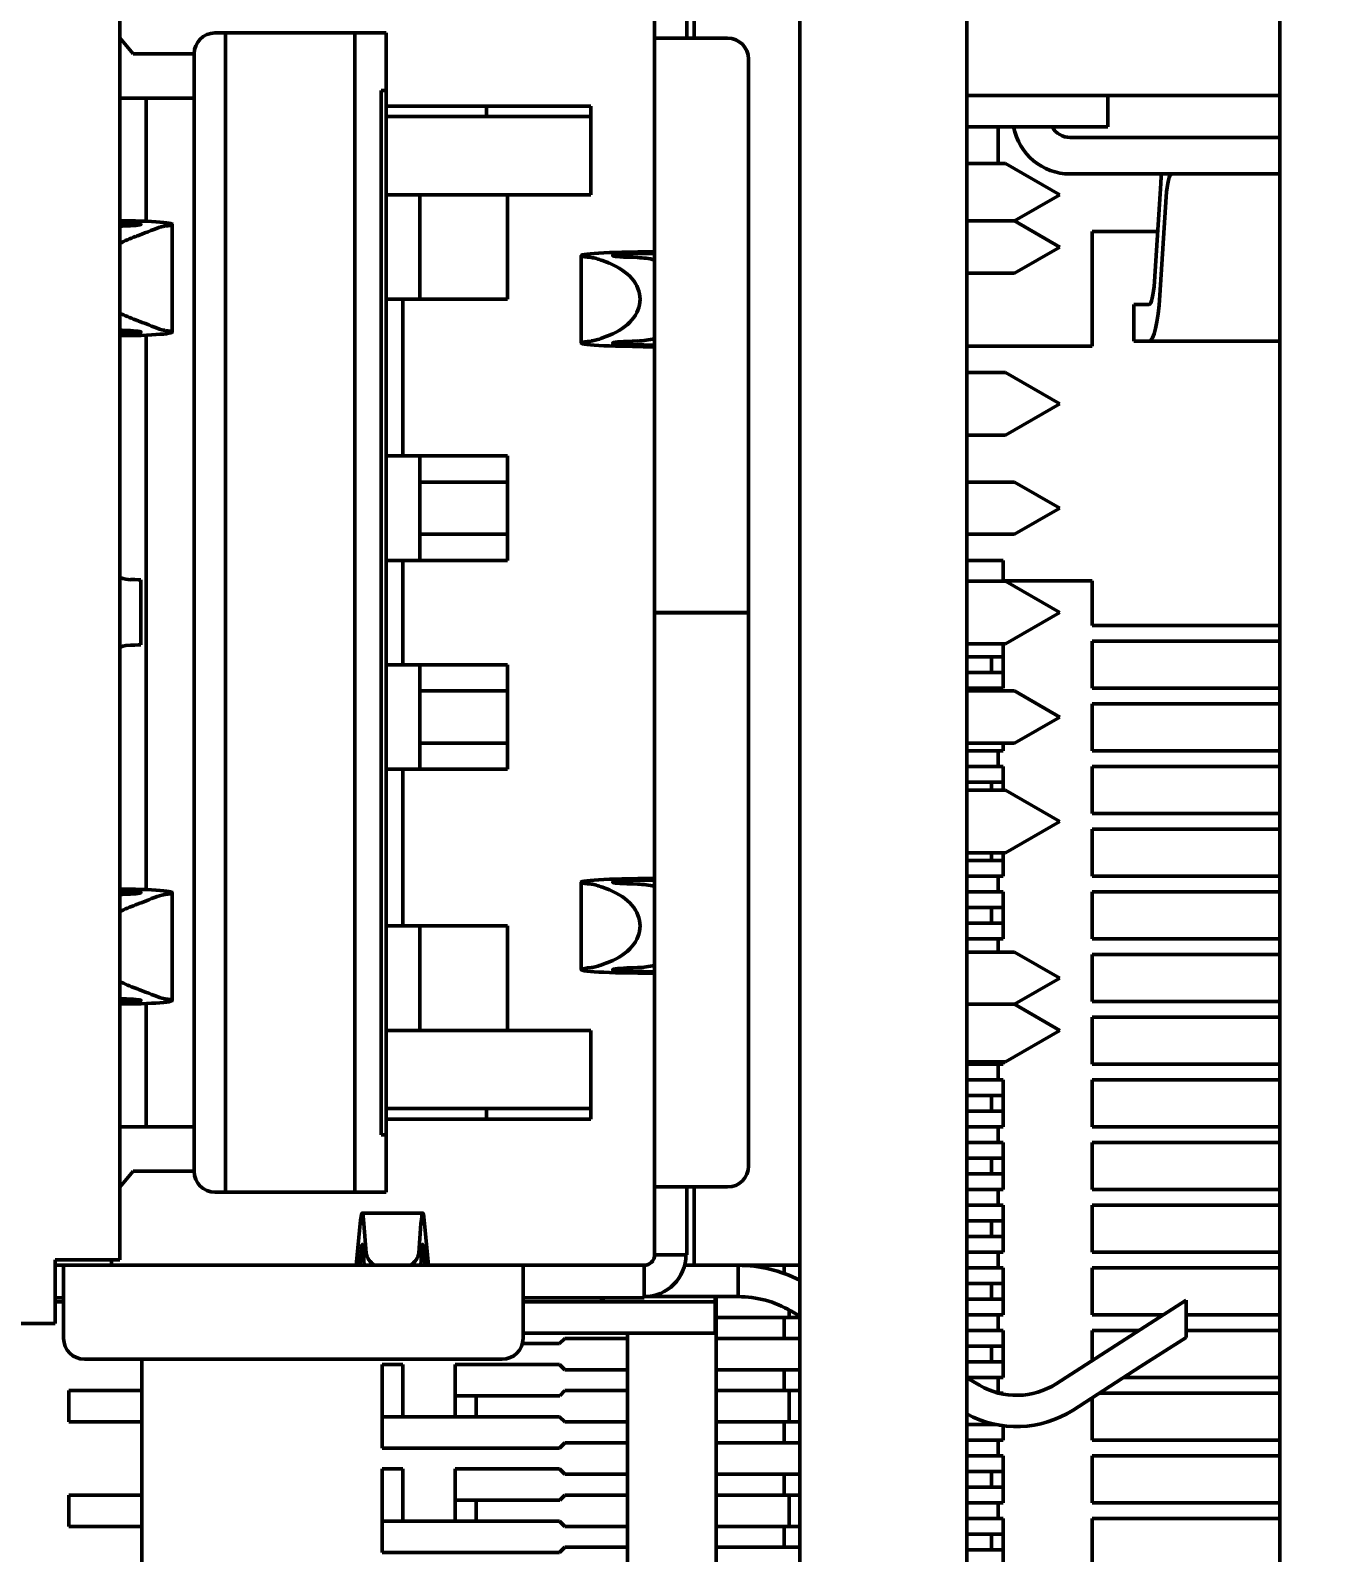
# Model space of a CAD drawing. Header units: millimetres. Extents: x 3118 to 4801, y 919 to 1849.
# Drawn here: x 3324.29 to 3336.67, y 1619.38 to 1633.95 of the extents above; entities that cross this region are included whole.
import ezdxf

# ---------------------------------------------------------------- set-up
doc = ezdxf.new("R2010")
doc.units = ezdxf.units.MM
doc.header["$LTSCALE"] = 1.8
doc.layers.add('외형선(ISO)', color=7, linetype='Continuous', lineweight=50)
doc.layers.add('치수(ISO)', color=7, linetype='Continuous', lineweight=25)
doc.styles.add('레이블 문자 (JIS)', font='')
doc.styles.get('레이블 문자 (JIS)').set_extended_font_data('Gulim')
doc.dimstyles.new('복사 대상기본값 (JIS)', dxfattribs={"dimscale": 1.5, "dimtxt": 3, "dimasz": 2, "dimexe": 1, "dimexo": 0.5, "dimgap": 0.8, "dimtad": 1, "dimdsep": 46, "dimtxsty": '레이블 문자 (JIS)', "dimblk": 'Filled-1', "dimcen": 0.09, "dimdle": 10, "dimclrd": 256, "dimclre": 256, "dimclrt": 256, "dimazin": 2, "dimtfac": 0.666667, "dimtmove": 0, "dimatfit": 3, "dimldrblk": 'OPEN', "dimfxl": 1, "dimtolj": 1, "dimtzin": 0, "dimlwd": -1, "dimlwe": -1, "dimarcsym": 0})

# ---------------------------------------------------------------- blocks, each defined once
blk = doc.blocks.new('Filled-1')
at = {"color": 0}
for p, q in [((0, 0), (-1, 0.1)), ((-1, 0.1), (-1, -0.1)), ((-1, 0), (0, 0)), ((-1, -0.1), (0, 0))]:
    blk.add_line(p, q, dxfattribs=at)
at = {"color": 0, "flags": 128}
blk.add_lwpolyline([(-1, -0.1), (0, 0), (-1, 0.1), (-1, -0.1)], dxfattribs=at)
at = {"color": 0}
blk.add_solid([(-1, -0.1), (0, 0), (-1, 0.1), (-1, -0.1)], dxfattribs=at)
blk = doc.blocks.new('*D656')
at = {"layer": 'Defpoints', "color": 0}
for p in [(3533.46, 1664.327), (3308.46, 1639.327), (3533.46, 1631.327)]:
    blk.add_point(p, dxfattribs=at)
at = {"layer": '치수(ISO)'}
for p, q in [((3308.46, 1640.077), (3308.46, 1665.827)), ((3533.46, 1632.077), (3533.46, 1665.827)), ((3311.46, 1664.327), (3530.46, 1664.327))]:
    blk.add_line(p, q, dxfattribs=at)
at = {"layer": '치수(ISO)', "linetype": 'ByBlock', "xscale": 3, "yscale": 3, "zscale": 3, "rotation": 180}
blk.add_blockref('Filled-1', (3308.46, 1664.327), dxfattribs=at)
at = {"layer": '치수(ISO)', "linetype": 'ByBlock', "xscale": 3, "yscale": 3, "zscale": 3}
blk.add_blockref('Filled-1', (3533.46, 1664.327), dxfattribs=at)
at = {"layer": '치수(ISO)', "insert": (3420.98, 1682.707), "char_height": 15, "attachment_point": 2, "style": '레이블 문자 (JIS)'}
blk.add_mtext('\\A1;225', dxfattribs=at)
blk = doc.blocks.new('_Open')
at = {"color": 0, "linetype": 'ByBlock', "lineweight": -2}
for p, q in [((-1, 0.1667), (0, 0)), ((-1, -0.1667), (0, 0)), ((0, 0), (-1, 0))]:
    blk.add_line(p, q, dxfattribs=at)

msp = doc.modelspace()

# ---------------------------------------------------------------- linework, layer by layer
at = {"layer": '외형선(ISO)'}
for p, q in [((3336.26, 1642.327), (3336.26, 1548.727)), ((3331.66, 1597.127), (3331.66, 1640.527)), ((3333.26, 1640.527), (3333.26, 1550.527)), ((3325.15, 1634.579), (3325.15, 1622.179)), ((3330.65, 1633.877), (3330.65, 1634.627)), ((3330.27, 1634.527), (3330.27, 1633.877)), ((3330.27, 1628.378), (3330.27, 1634.527)), ((3330.58, 1634.527), (3330.58, 1633.877)), ((3325.275, 1633.727), (3325.15, 1633.879)), ((3326.06, 1633.927), (3326.16, 1633.927)), ((3326.16, 1633.927), (3326.16, 1622.827)), ((3326.16, 1633.927), (3327.4, 1633.927)), ((3327.4, 1633.927), (3327.7, 1633.927)), ((3327.4, 1622.827), (3327.4, 1633.927)), ((3327.7, 1633.927), (3327.7, 1633.377)), ((3330.58, 1633.877), (3330.27, 1633.877)), ((3330.97, 1633.877), (3330.58, 1633.877)), ((3325.86, 1633.727), (3325.275, 1633.727)), ((3325.86, 1623.027), (3325.86, 1633.727)), ((3331.17, 1628.378), (3331.17, 1633.677)), ((3325.15, 1633.302), (3325.4, 1633.302)), ((3325.4, 1633.302), (3325.4, 1632.124)), ((3325.86, 1633.302), (3325.4, 1633.302)), ((3327.7, 1633.377), (3327.65, 1633.377)), ((3327.65, 1633.377), (3327.65, 1623.377)), ((3327.7, 1633.377), (3327.7, 1623.377)), ((3333.26, 1633.327), (3336.26, 1633.327)), ((3334.61, 1633.327), (3334.61, 1633.027)), ((3329.66, 1633.227), (3327.7, 1633.227)), ((3327.7, 1633.127), (3329.66, 1633.127)), ((3328.66, 1633.227), (3328.66, 1633.127)), ((3329.66, 1632.377), (3329.66, 1633.227)), ((3333.66, 1633.027), (3333.26, 1633.027)), ((3333.56, 1633.027), (3333.56, 1632.677)), ((3333.66, 1633.027), (3334.21, 1633.027)), ((3334.61, 1633.027), (3334.21, 1633.027)), ((3336.26, 1632.927), (3334.25, 1632.927)), ((3333.26, 1632.677), (3333.63, 1632.677)), ((3333.63, 1632.677), (3334.15, 1632.377)), ((3334.25, 1632.577), (3336.26, 1632.577)), ((3327.717, 1632.377), (3327.7, 1632.377)), ((3327.717, 1632.377), (3328.023, 1632.377)), ((3328.86, 1632.377), (3328.023, 1632.377)), ((3328.023, 1632.377), (3328.023, 1631.377)), ((3328.86, 1632.377), (3329.66, 1632.377)), ((3328.86, 1631.377), (3328.86, 1632.377)), ((3334.15, 1632.377), (3333.717, 1632.127)), ((3335.058, 1631.548), (3335.118, 1632.487)), ((3335.171, 1632.357), (3335.11, 1631.418)), ((3325.15, 1632.112), (3325.171, 1632.112)), ((3325.299, 1632.128), (3325.155, 1632.132)), ((3325.65, 1631.063), (3325.65, 1632.095)), ((3333.26, 1632.127), (3333.717, 1632.127)), ((3333.717, 1632.127), (3334.15, 1631.877)), ((3325.171, 1632.078), (3325.172, 1632.078)), ((3335.089, 1632.027), (3334.46, 1632.027)), ((3334.46, 1632.027), (3334.46, 1630.927)), ((3329.568, 1630.959), (3329.568, 1631.795)), ((3330.263, 1631.834), (3329.957, 1631.828)), ((3330.27, 1631.816), (3330.066, 1631.812)), ((3334.15, 1631.877), (3333.717, 1631.627)), ((3330.005, 1631.78), (3330.107, 1631.777)), ((3333.717, 1631.627), (3333.26, 1631.627)), ((3327.717, 1631.377), (3327.7, 1631.377)), ((3327.717, 1631.377), (3328.023, 1631.377)), ((3327.86, 1629.877), (3327.86, 1631.377)), ((3328.023, 1631.377), (3328.86, 1631.377)), ((3335.005, 1631.327), (3334.86, 1631.327)), ((3334.86, 1631.327), (3334.86, 1630.977)), ((3325.172, 1631.08), (3325.171, 1631.08)), ((3325.171, 1631.046), (3325.15, 1631.046)), ((3325.155, 1631.026), (3325.299, 1631.03)), ((3325.4, 1631.034), (3325.4, 1625.724)), ((3329.957, 1630.927), (3330.263, 1630.92)), ((3330.107, 1630.978), (3330.005, 1630.974)), ((3330.066, 1630.943), (3330.27, 1630.938)), ((3333.26, 1630.927), (3334.46, 1630.927)), ((3335.005, 1630.977), (3334.86, 1630.977)), ((3335.005, 1630.977), (3336.26, 1630.977)), ((3333.26, 1630.677), (3333.63, 1630.677)), ((3333.63, 1630.677), (3334.15, 1630.377)), ((3334.15, 1630.377), (3333.63, 1630.077)), ((3333.63, 1630.077), (3333.26, 1630.077)), ((3327.717, 1629.877), (3327.7, 1629.877)), ((3327.717, 1629.877), (3328.023, 1629.877)), ((3328.86, 1629.877), (3328.023, 1629.877)), ((3328.023, 1629.877), (3328.023, 1628.877)), ((3328.86, 1628.877), (3328.86, 1629.877)), ((3328.86, 1629.627), (3328.023, 1629.627)), ((3333.717, 1629.627), (3333.26, 1629.627)), ((3333.717, 1629.627), (3334.15, 1629.377)), ((3334.15, 1629.377), (3333.717, 1629.127)), ((3328.023, 1629.127), (3328.86, 1629.127)), ((3333.26, 1629.127), (3333.717, 1629.127)), ((3327.717, 1628.877), (3327.7, 1628.877)), ((3327.717, 1628.877), (3328.023, 1628.877)), ((3327.86, 1627.877), (3327.86, 1628.877)), ((3328.023, 1628.877), (3328.86, 1628.877)), ((3333.26, 1628.877), (3333.61, 1628.877)), ((3333.61, 1628.877), (3333.61, 1628.682)), ((3325.35, 1628.067), (3325.35, 1628.692)), ((3333.26, 1628.677), (3333.63, 1628.677)), ((3334.46, 1628.682), (3333.61, 1628.682)), ((3333.61, 1628.682), (3333.61, 1628.677)), ((3333.63, 1628.677), (3334.15, 1628.377)), ((3334.46, 1628.682), (3334.46, 1628.252)), ((3330.27, 1628.378), (3330.58, 1628.378)), ((3330.27, 1628.376), (3330.58, 1628.376)), ((3330.27, 1622.227), (3330.27, 1628.376)), ((3330.58, 1628.378), (3331.17, 1628.378)), ((3331.17, 1628.376), (3330.58, 1628.376)), ((3330.65, 1628.376), (3330.65, 1628.378)), ((3331.17, 1623.077), (3331.17, 1628.376)), ((3334.15, 1628.377), (3333.63, 1628.077)), ((3336.26, 1628.252), (3334.46, 1628.252)), ((3333.63, 1628.077), (3333.26, 1628.077)), ((3333.61, 1628.077), (3333.61, 1627.652)), ((3334.46, 1628.102), (3334.46, 1627.652)), ((3336.26, 1628.102), (3334.46, 1628.102)), ((3327.717, 1627.877), (3327.7, 1627.877)), ((3327.717, 1627.877), (3328.023, 1627.877)), ((3328.86, 1627.877), (3328.023, 1627.877)), ((3328.023, 1627.877), (3328.023, 1626.877)), ((3328.86, 1626.877), (3328.86, 1627.877)), ((3333.498, 1627.952), (3333.26, 1627.952)), ((3333.61, 1627.952), (3333.498, 1627.952)), ((3333.498, 1627.952), (3333.498, 1627.802)), ((3333.498, 1627.802), (3333.26, 1627.802)), ((3333.61, 1627.802), (3333.498, 1627.802)), ((3328.86, 1627.627), (3328.023, 1627.627)), ((3333.56, 1627.652), (3333.26, 1627.652)), ((3333.717, 1627.627), (3333.26, 1627.627)), ((3333.61, 1627.652), (3333.56, 1627.652)), ((3333.56, 1627.652), (3333.56, 1627.627)), ((3333.717, 1627.627), (3334.15, 1627.377)), ((3336.26, 1627.652), (3334.46, 1627.652)), ((3334.46, 1627.502), (3334.46, 1627.052)), ((3336.26, 1627.502), (3334.46, 1627.502)), ((3334.15, 1627.377), (3333.717, 1627.127)), ((3328.023, 1627.127), (3328.86, 1627.127)), ((3333.26, 1627.127), (3333.717, 1627.127)), ((3333.56, 1627.052), (3333.26, 1627.052)), ((3333.61, 1627.052), (3333.56, 1627.052)), ((3333.56, 1627.052), (3333.56, 1626.902)), ((3333.61, 1627.127), (3333.61, 1627.052)), ((3336.26, 1627.052), (3334.46, 1627.052)), ((3327.717, 1626.877), (3327.7, 1626.877)), ((3327.717, 1626.877), (3328.023, 1626.877)), ((3327.86, 1625.377), (3327.86, 1626.877)), ((3328.023, 1626.877), (3328.86, 1626.877)), ((3333.56, 1626.902), (3333.26, 1626.902)), ((3333.61, 1626.902), (3333.56, 1626.902)), ((3333.61, 1626.902), (3333.61, 1626.677)), ((3334.46, 1626.902), (3334.46, 1626.452)), ((3336.26, 1626.902), (3334.46, 1626.902)), ((3333.498, 1626.752), (3333.26, 1626.752)), ((3333.61, 1626.752), (3333.498, 1626.752)), ((3333.498, 1626.752), (3333.498, 1626.677)), ((3333.26, 1626.677), (3333.63, 1626.677)), ((3333.63, 1626.677), (3334.15, 1626.377)), ((3336.26, 1626.452), (3334.46, 1626.452)), ((3334.15, 1626.377), (3333.63, 1626.077)), ((3334.46, 1626.302), (3334.46, 1625.852)), ((3336.26, 1626.302), (3334.46, 1626.302)), ((3333.63, 1626.077), (3333.26, 1626.077)), ((3333.498, 1626.002), (3333.26, 1626.002)), ((3333.498, 1626.077), (3333.498, 1626.002)), ((3333.61, 1626.002), (3333.498, 1626.002)), ((3333.61, 1626.077), (3333.61, 1625.852)), ((3330.263, 1625.834), (3329.957, 1625.828)), ((3333.56, 1625.852), (3333.26, 1625.852)), ((3333.61, 1625.852), (3333.56, 1625.852)), ((3333.56, 1625.852), (3333.56, 1625.702)), ((3336.26, 1625.852), (3334.46, 1625.852)), ((3325.15, 1625.712), (3325.171, 1625.712)), ((3325.299, 1625.728), (3325.155, 1625.732)), ((3325.171, 1625.678), (3325.172, 1625.678)), ((3325.65, 1625.695), (3325.65, 1624.663)), ((3329.568, 1625.795), (3329.568, 1624.959)), ((3330.005, 1625.78), (3330.107, 1625.777)), ((3330.27, 1625.816), (3330.066, 1625.812)), ((3333.56, 1625.702), (3333.26, 1625.702)), ((3333.61, 1625.702), (3333.56, 1625.702)), ((3333.61, 1625.702), (3333.61, 1625.252)), ((3334.46, 1625.702), (3334.46, 1625.252)), ((3336.26, 1625.702), (3334.46, 1625.702)), ((3333.498, 1625.552), (3333.26, 1625.552)), ((3333.61, 1625.552), (3333.498, 1625.552)), ((3333.498, 1625.552), (3333.498, 1625.402)), ((3333.498, 1625.402), (3333.26, 1625.402)), ((3333.61, 1625.402), (3333.498, 1625.402)), ((3327.717, 1625.377), (3327.7, 1625.377)), ((3327.717, 1625.377), (3328.023, 1625.377)), ((3328.86, 1625.377), (3328.023, 1625.377)), ((3328.023, 1625.377), (3328.023, 1624.377)), ((3328.86, 1624.377), (3328.86, 1625.377)), ((3333.56, 1625.252), (3333.26, 1625.252)), ((3333.61, 1625.252), (3333.56, 1625.252)), ((3333.56, 1625.252), (3333.56, 1625.127)), ((3336.26, 1625.252), (3334.46, 1625.252)), ((3333.26, 1625.127), (3333.717, 1625.127)), ((3333.717, 1625.127), (3334.15, 1624.877)), ((3334.46, 1625.102), (3334.46, 1624.652)), ((3336.26, 1625.102), (3334.46, 1625.102)), ((3330.107, 1624.978), (3330.005, 1624.974)), ((3329.957, 1624.927), (3330.263, 1624.92)), ((3330.066, 1624.943), (3330.27, 1624.938)), ((3334.15, 1624.877), (3333.717, 1624.627)), ((3325.172, 1624.68), (3325.171, 1624.68)), ((3336.26, 1624.652), (3334.46, 1624.652)), ((3325.171, 1624.646), (3325.15, 1624.646)), ((3325.155, 1624.626), (3325.299, 1624.63)), ((3325.4, 1624.634), (3325.4, 1623.452)), ((3333.717, 1624.627), (3333.26, 1624.627)), ((3333.717, 1624.627), (3334.15, 1624.377)), ((3327.717, 1624.377), (3327.7, 1624.377)), ((3327.717, 1624.377), (3328.023, 1624.377)), ((3328.86, 1624.377), (3328.023, 1624.377)), ((3329.66, 1624.377), (3328.86, 1624.377)), ((3329.66, 1623.527), (3329.66, 1624.377)), ((3334.15, 1624.377), (3333.63, 1624.077)), ((3334.46, 1624.502), (3334.46, 1624.052)), ((3336.26, 1624.502), (3334.46, 1624.502)), ((3333.63, 1624.077), (3333.26, 1624.077)), ((3333.61, 1624.077), (3333.61, 1624.052)), ((3333.56, 1624.052), (3333.26, 1624.052)), ((3333.61, 1624.052), (3333.56, 1624.052)), ((3333.56, 1624.052), (3333.56, 1623.902)), ((3336.26, 1624.052), (3334.46, 1624.052)), ((3333.56, 1623.902), (3333.26, 1623.902)), ((3333.61, 1623.902), (3333.56, 1623.902)), ((3333.61, 1623.902), (3333.61, 1623.452)), ((3334.46, 1623.902), (3334.46, 1623.452)), ((3336.26, 1623.902), (3334.46, 1623.902)), ((3333.498, 1623.752), (3333.26, 1623.752)), ((3333.61, 1623.752), (3333.498, 1623.752)), ((3333.498, 1623.752), (3333.498, 1623.602)), ((3327.7, 1623.627), (3329.66, 1623.627)), ((3327.7, 1623.527), (3329.66, 1623.527)), ((3328.66, 1623.527), (3328.66, 1623.627)), ((3333.498, 1623.602), (3333.26, 1623.602)), ((3333.61, 1623.602), (3333.498, 1623.602)), ((3325.4, 1623.452), (3325.15, 1623.452)), ((3325.86, 1623.452), (3325.4, 1623.452)), ((3327.65, 1623.377), (3327.7, 1623.377)), ((3327.7, 1623.377), (3327.7, 1622.827)), ((3333.56, 1623.452), (3333.26, 1623.452)), ((3333.61, 1623.452), (3333.56, 1623.452)), ((3333.56, 1623.452), (3333.56, 1623.302)), ((3336.26, 1623.452), (3334.46, 1623.452)), ((3333.56, 1623.302), (3333.26, 1623.302)), ((3333.61, 1623.302), (3333.56, 1623.302)), ((3333.61, 1623.302), (3333.61, 1622.852)), ((3334.46, 1623.302), (3334.46, 1622.852)), ((3336.26, 1623.302), (3334.46, 1623.302)), ((3333.498, 1623.152), (3333.26, 1623.152)), ((3333.61, 1623.152), (3333.498, 1623.152)), ((3333.498, 1623.152), (3333.498, 1623.002)), ((3325.15, 1622.875), (3325.276, 1623.027)), ((3325.276, 1623.027), (3325.86, 1623.027)), ((3333.498, 1623.002), (3333.26, 1623.002)), ((3333.61, 1623.002), (3333.498, 1623.002)), ((3326.16, 1622.827), (3326.06, 1622.827)), ((3326.16, 1622.827), (3327.4, 1622.827)), ((3327.7, 1622.827), (3327.4, 1622.827)), ((3330.27, 1622.877), (3330.58, 1622.877)), ((3330.27, 1622.877), (3330.27, 1622.227)), ((3330.58, 1622.877), (3330.97, 1622.877)), ((3330.58, 1622.877), (3330.58, 1622.227)), ((3330.65, 1622.127), (3330.65, 1622.877)), ((3333.56, 1622.852), (3333.26, 1622.852)), ((3333.61, 1622.852), (3333.56, 1622.852)), ((3333.56, 1622.852), (3333.56, 1622.702)), ((3336.26, 1622.852), (3334.46, 1622.852)), ((3327.469, 1622.627), (3328.05, 1622.627)), ((3333.56, 1622.702), (3333.26, 1622.702)), ((3333.61, 1622.702), (3333.56, 1622.702)), ((3333.61, 1622.702), (3333.61, 1622.252)), ((3334.46, 1622.702), (3334.46, 1622.252)), ((3336.26, 1622.702), (3334.46, 1622.702)), ((3327.413, 1622.128), (3327.455, 1622.558)), ((3327.486, 1622.527), (3327.508, 1622.243)), ((3328.011, 1622.243), (3328.033, 1622.527)), ((3328.064, 1622.558), (3328.106, 1622.128)), ((3333.498, 1622.552), (3333.26, 1622.552)), ((3333.61, 1622.552), (3333.498, 1622.552)), ((3333.498, 1622.552), (3333.498, 1622.402)), ((3333.498, 1622.402), (3333.26, 1622.402)), ((3333.61, 1622.402), (3333.498, 1622.402)), ((3324.65, 1622.179), (3324.53, 1622.179)), ((3324.53, 1621.879), (3324.53, 1622.179)), ((3324.65, 1622.179), (3325.15, 1622.179)), ((3325.07, 1622.127), (3325.07, 1622.179)), ((3327.446, 1622.127), (3327.462, 1622.292)), ((3327.478, 1622.276), (3327.489, 1622.127)), ((3328.03, 1622.127), (3328.041, 1622.276)), ((3328.057, 1622.292), (3328.073, 1622.127)), ((3330.58, 1622.227), (3330.27, 1622.227)), ((3330.27, 1622.227), (3330.27, 1622.227)), ((3333.56, 1622.252), (3333.26, 1622.252)), ((3333.61, 1622.252), (3333.56, 1622.252)), ((3333.56, 1622.252), (3333.56, 1622.102)), ((3336.26, 1622.252), (3334.46, 1622.252)), ((3324.53, 1622.127), (3330.17, 1622.127)), ((3324.61, 1622.127), (3324.53, 1622.127)), ((3324.61, 1622.127), (3324.61, 1621.817)), ((3330.17, 1622.127), (3329.01, 1622.127)), ((3329.01, 1621.817), (3329.01, 1622.127)), ((3330.17, 1622.127), (3330.17, 1622.127)), ((3330.17, 1622.127), (3330.17, 1621.817)), ((3330.65, 1622.127), (3330.557, 1622.127)), ((3331.66, 1622.127), (3330.65, 1622.127)), ((3331.07, 1622.127), (3331.07, 1621.827)), ((3331.51, 1622.051), (3331.51, 1622.127)), ((3333.56, 1622.102), (3333.26, 1622.102)), ((3333.61, 1622.102), (3333.56, 1622.102)), ((3333.61, 1622.102), (3333.61, 1621.652)), ((3334.46, 1622.102), (3334.46, 1621.652)), ((3336.26, 1622.102), (3334.46, 1622.102)), ((3333.498, 1621.952), (3333.26, 1621.952)), ((3333.61, 1621.952), (3333.498, 1621.952)), ((3333.498, 1621.952), (3333.498, 1621.802)), ((3324.53, 1621.569), (3324.53, 1621.879)), ((3324.61, 1621.817), (3324.53, 1621.817)), ((3324.53, 1621.777), (3324.61, 1621.777)), ((3324.61, 1621.817), (3324.61, 1621.427)), ((3330.17, 1621.817), (3329.01, 1621.817)), ((3329.01, 1621.427), (3329.01, 1621.817)), ((3329.766, 1621.777), (3329.01, 1621.777)), ((3329.749, 1621.777), (3329.789, 1621.817)), ((3329.766, 1621.777), (3329.907, 1621.777)), ((3329.907, 1621.777), (3330.79, 1621.777)), ((3331.07, 1621.827), (3330.17, 1621.827)), ((3330.79, 1621.777), (3330.849, 1621.777)), ((3330.849, 1621.827), (3330.849, 1621.787)), ((3330.849, 1621.787), (3330.849, 1621.777)), ((3330.849, 1621.777), (3330.849, 1621.477)), ((3330.86, 1616.927), (3330.86, 1621.827)), ((3333.498, 1621.802), (3333.26, 1621.802)), ((3333.61, 1621.802), (3333.498, 1621.802)), ((3334.924, 1621.513), (3335.36, 1621.793)), ((3335.36, 1621.437), (3335.36, 1621.793)), ((3330.86, 1621.627), (3331.41, 1621.627)), ((3331.41, 1621.627), (3331.51, 1621.627)), ((3331.51, 1621.627), (3331.66, 1621.627)), ((3331.51, 1621.427), (3331.51, 1621.627)), ((3331.56, 1621.627), (3331.56, 1621.699)), ((3331.575, 1621.69), (3331.66, 1621.641)), ((3333.56, 1621.652), (3333.26, 1621.652)), ((3333.61, 1621.652), (3333.56, 1621.652)), ((3333.56, 1621.652), (3333.56, 1621.502)), ((3335.14, 1621.652), (3334.46, 1621.652)), ((3336.26, 1621.652), (3335.36, 1621.652)), ((3324.53, 1621.569), (3322.31, 1621.569)), ((3329.766, 1621.477), (3329.01, 1621.477)), ((3329.766, 1621.477), (3329.907, 1621.477)), ((3329.907, 1621.477), (3330.79, 1621.477)), ((3330.01, 1621.477), (3330.01, 1617.277)), ((3330.79, 1621.477), (3330.849, 1621.477)), ((3333.56, 1621.502), (3333.26, 1621.502)), ((3333.61, 1621.502), (3333.56, 1621.502)), ((3333.61, 1621.502), (3333.61, 1621.052)), ((3334.116, 1620.993), (3334.924, 1621.513)), ((3334.46, 1621.502), (3334.46, 1621.214)), ((3334.907, 1621.502), (3334.46, 1621.502)), ((3336.26, 1621.502), (3335.36, 1621.502)), ((3329.003, 1621.377), (3329.36, 1621.377)), ((3329.36, 1621.377), (3329.41, 1621.427)), ((3330.01, 1621.427), (3329.41, 1621.427)), ((3331.41, 1621.427), (3330.86, 1621.427)), ((3331.41, 1621.427), (3331.51, 1621.427)), ((3331.66, 1621.427), (3331.51, 1621.427)), ((3333.498, 1621.352), (3333.26, 1621.352)), ((3333.61, 1621.352), (3333.498, 1621.352)), ((3333.498, 1621.352), (3333.498, 1621.202)), ((3334.924, 1621.157), (3335.36, 1621.437)), ((3324.81, 1621.227), (3328.81, 1621.227)), ((3325.36, 1621.227), (3325.36, 1617.527)), ((3327.66, 1620.677), (3327.66, 1621.177)), ((3327.66, 1621.177), (3327.86, 1621.177)), ((3327.86, 1620.677), (3327.86, 1621.177)), ((3328.66, 1621.177), (3328.36, 1621.177)), ((3328.36, 1620.877), (3328.36, 1621.177)), ((3329.36, 1621.177), (3328.66, 1621.177)), ((3329.36, 1621.177), (3329.41, 1621.127)), ((3333.498, 1621.202), (3333.26, 1621.202)), ((3333.61, 1621.202), (3333.498, 1621.202)), ((3334.278, 1620.741), (3334.924, 1621.157)), ((3330.01, 1621.127), (3329.41, 1621.127)), ((3331.41, 1621.127), (3330.86, 1621.127)), ((3331.41, 1621.127), (3331.51, 1621.127)), ((3331.51, 1620.927), (3331.51, 1621.127)), ((3331.66, 1621.127), (3331.51, 1621.127)), ((3333.56, 1621.052), (3333.26, 1621.052)), ((3333.383, 1620.978), (3333.26, 1621.051)), ((3333.61, 1621.052), (3333.56, 1621.052)), ((3333.56, 1621.052), (3333.56, 1620.905)), ((3336.26, 1621.052), (3334.762, 1621.052)), ((3325.36, 1620.927), (3324.66, 1620.927)), ((3324.66, 1620.927), (3324.66, 1620.627)), ((3328.66, 1620.877), (3328.36, 1620.877)), ((3328.36, 1620.677), (3328.36, 1620.877)), ((3328.56, 1620.677), (3328.56, 1620.877)), ((3328.66, 1620.877), (3329.363, 1620.877)), ((3329.41, 1620.927), (3329.363, 1620.877)), ((3330.01, 1620.927), (3329.41, 1620.927)), ((3331.41, 1620.927), (3330.86, 1620.927)), ((3331.41, 1620.927), (3331.51, 1620.927)), ((3331.51, 1620.927), (3331.66, 1620.927)), ((3331.56, 1620.627), (3331.56, 1620.927)), ((3333.61, 1620.902), (3333.57, 1620.902)), ((3333.61, 1620.902), (3333.61, 1620.894)), ((3336.26, 1620.902), (3334.529, 1620.902)), ((3334.46, 1620.858), (3334.46, 1620.452)), ((3325.36, 1620.627), (3324.66, 1620.627)), ((3327.66, 1620.377), (3327.66, 1620.677)), ((3327.96, 1620.677), (3327.66, 1620.677)), ((3329.36, 1620.677), (3327.96, 1620.677)), ((3329.41, 1620.627), (3329.36, 1620.677)), ((3329.41, 1620.627), (3330.01, 1620.627)), ((3330.86, 1620.627), (3331.41, 1620.627)), ((3331.41, 1620.627), (3331.51, 1620.627)), ((3331.51, 1620.627), (3331.66, 1620.627)), ((3331.51, 1620.427), (3331.51, 1620.627)), ((3333.498, 1620.602), (3333.26, 1620.602)), ((3333.498, 1620.611), (3333.498, 1620.602)), ((3333.537, 1620.602), (3333.498, 1620.602)), ((3333.61, 1620.59), (3333.61, 1620.452)), ((3329.36, 1620.377), (3329.41, 1620.427)), ((3330.01, 1620.427), (3329.41, 1620.427)), ((3331.41, 1620.427), (3330.86, 1620.427)), ((3331.41, 1620.427), (3331.51, 1620.427)), ((3331.66, 1620.427), (3331.51, 1620.427)), ((3333.56, 1620.452), (3333.26, 1620.452)), ((3333.61, 1620.452), (3333.56, 1620.452)), ((3333.56, 1620.452), (3333.56, 1620.302)), ((3336.26, 1620.452), (3334.46, 1620.452)), ((3327.96, 1620.377), (3327.66, 1620.377)), ((3327.96, 1620.377), (3329.36, 1620.377)), ((3333.56, 1620.302), (3333.26, 1620.302)), ((3333.61, 1620.302), (3333.56, 1620.302)), ((3333.61, 1620.302), (3333.61, 1619.852)), ((3334.46, 1620.302), (3334.46, 1619.852)), ((3336.26, 1620.302), (3334.46, 1620.302)), ((3327.66, 1619.677), (3327.66, 1620.177)), ((3327.66, 1620.177), (3327.86, 1620.177)), ((3327.86, 1619.677), (3327.86, 1620.177)), ((3328.36, 1619.877), (3328.36, 1620.177)), ((3328.66, 1620.177), (3328.36, 1620.177)), ((3329.36, 1620.177), (3328.66, 1620.177)), ((3329.36, 1620.177), (3329.41, 1620.127)), ((3333.498, 1620.152), (3333.26, 1620.152)), ((3333.61, 1620.152), (3333.498, 1620.152)), ((3333.498, 1620.152), (3333.498, 1620.002)), ((3330.01, 1620.127), (3329.41, 1620.127)), ((3331.41, 1620.127), (3330.86, 1620.127)), ((3331.41, 1620.127), (3331.51, 1620.127)), ((3331.51, 1619.927), (3331.51, 1620.127)), ((3331.66, 1620.127), (3331.51, 1620.127)), ((3333.498, 1620.002), (3333.26, 1620.002)), ((3333.61, 1620.002), (3333.498, 1620.002)), ((3325.36, 1619.927), (3324.66, 1619.927)), ((3324.66, 1619.927), (3324.66, 1619.627)), ((3328.36, 1619.677), (3328.36, 1619.877)), ((3328.66, 1619.877), (3328.36, 1619.877)), ((3328.56, 1619.677), (3328.56, 1619.877)), ((3328.66, 1619.877), (3329.363, 1619.877)), ((3329.41, 1619.927), (3329.363, 1619.877)), ((3330.01, 1619.927), (3329.41, 1619.927)), ((3331.41, 1619.927), (3330.86, 1619.927)), ((3331.41, 1619.927), (3331.51, 1619.927)), ((3331.51, 1619.927), (3331.66, 1619.927)), ((3331.56, 1619.627), (3331.56, 1619.927)), ((3333.56, 1619.852), (3333.26, 1619.852)), ((3333.61, 1619.852), (3333.56, 1619.852)), ((3333.56, 1619.852), (3333.56, 1619.702)), ((3336.26, 1619.852), (3334.46, 1619.852)), ((3333.56, 1619.702), (3333.26, 1619.702)), ((3333.61, 1619.702), (3333.56, 1619.702)), ((3333.61, 1619.702), (3333.61, 1619.252)), ((3334.46, 1619.702), (3334.46, 1619.252)), ((3336.26, 1619.702), (3334.46, 1619.702)), ((3325.36, 1619.627), (3324.66, 1619.627)), ((3327.66, 1619.377), (3327.66, 1619.677)), ((3327.96, 1619.677), (3327.66, 1619.677)), ((3329.36, 1619.677), (3327.96, 1619.677)), ((3329.41, 1619.627), (3329.36, 1619.677)), ((3329.41, 1619.627), (3330.01, 1619.627)), ((3330.86, 1619.627), (3331.41, 1619.627)), ((3331.41, 1619.627), (3331.51, 1619.627)), ((3331.51, 1619.627), (3331.66, 1619.627)), ((3331.51, 1619.427), (3331.51, 1619.627)), ((3333.498, 1619.552), (3333.26, 1619.552)), ((3333.61, 1619.552), (3333.498, 1619.552)), ((3333.498, 1619.552), (3333.498, 1619.402)), ((3329.36, 1619.377), (3329.41, 1619.427)), ((3330.01, 1619.427), (3329.41, 1619.427)), ((3331.41, 1619.427), (3330.86, 1619.427)), ((3331.41, 1619.427), (3331.51, 1619.427)), ((3331.66, 1619.427), (3331.51, 1619.427)), ((3327.96, 1619.377), (3327.66, 1619.377)), ((3327.96, 1619.377), (3329.36, 1619.377)), ((3333.498, 1619.402), (3333.26, 1619.402)), ((3333.61, 1619.402), (3333.498, 1619.402))]:
    msp.add_line(p, q, dxfattribs=at)
for centre, radius, start, end in [((3326.06, 1633.727), 0.2, 90, 180), ((3330.97, 1633.677), 0.2, 0, 90), ((3334.25, 1633.127), 0.55, 190.4757, 270), ((3334.25, 1633.127), 0.2, 210, 270), ((3330.97, 1623.077), 0.2, 270, 0), ((3326.06, 1623.027), 0.2, 180, 270), ((3330.17, 1622.227), 0.4, 270, 0), ((3330.17, 1622.227), 0.1, 270, 0), ((3331.07, 1620.827), 1.3, 63.0093, 90), ((3331.07, 1620.827), 1, 59.6252, 90), ((3324.81, 1621.427), 0.2, 180, 270), ((3328.81, 1621.427), 0.2, 270, 0), ((3333.737, 1621.582), 0.7, 239.6252, 302.7434), ((3333.737, 1621.582), 1, 241.4797, 302.7434)]:
    msp.add_arc(centre, radius, start, end, dxfattribs=at)
for centre, major_axis, ratio, start_param, end_param in [((3335.223, 1632.227), (0, -0.7), 0.161765, 4.18879, 4.332695), ((3335.223, 1632.227), (0, -0.35), 0.161765, 3.141593, 4.332695), ((3325.16, 1632.133), (0.01, 0), 0.059774, 3.141593, 4.273043), ((3325.04, 1632.095), (0.31, 0), 0.059774, 5.154695, 7.414636), ((3325.04, 1632.095), (0.61, 0), 0.059774, 5.805988, 7.414636), ((3325.236, 1631.579), (1.064, 0), 0.469982, 1.631284, 1.651882), ((3325.941, 1631.579), (1.064, 0), 0.469982, 2.218641, 2.40977), ((3330.178, 1631.795), (-0.61, 0), 0.056964, 5.082112, 6.84644), ((3330.178, 1631.795), (-0.31, 0), 0.056964, 5.082112, 7.263423), ((3330.26, 1631.835), (-0.01, 0), 0.056964, 1.940519, 3.141593), ((3329.534, 1631.377), (-0.597, 0), 0.670365, 2.105193, 4.177993), ((3330.073, 1631.377), (-0.597, 0), 0.670365, 4.376472, 4.655487), ((3335.005, 1631.677), (0, -0.35), 0.161765, 0, 1.191102), ((3335.005, 1631.677), (0, 0.7), 0.161765, 3.141593, 4.332695), ((3325.941, 1631.579), (1.064, 0), 0.469982, 3.873415, 4.064545), ((3325.236, 1631.579), (1.064, 0), 0.469982, 4.631304, 4.651901), ((3325.04, 1631.063), (0.31, 0), 0.059774, 5.151735, 7.411676), ((3325.04, 1631.063), (0.61, 0), 0.059774, 5.151735, 6.760383), ((3325.16, 1631.026), (0.01, 0), 0.059774, 2.010142, 3.141593), ((3330.178, 1630.959), (-0.61, 0), 0.056964, 5.71993, 7.484259), ((3330.178, 1630.959), (-0.31, 0), 0.056964, 5.302948, 7.484259), ((3330.073, 1631.377), (-0.597, 0), 0.670365, 1.627699, 1.906713), ((3330.26, 1630.92), (-0.01, 0), 0.056964, 3.141593, 4.342666), ((3325.46, 1628.717), (-0.31, 0), 0.111375, 0, 0.826548), ((3325.04, 1628.692), (0.31, 0), 0.001826, 0, 0.826548), ((3325.46, 1628.041), (-0.31, 0), 0.111375, 5.456638, 6.283185), ((3325.04, 1628.067), (0.31, 0), 0.001826, 5.456637, 6.283185), ((3330.178, 1625.795), (0.61, 0), 0.056964, 1.940519, 3.704847), ((3330.26, 1625.835), (0.01, 0), 0.056964, 5.082112, 6.283185), ((3325.16, 1625.733), (-0.01, 0), 0.059774, 0, 1.13145), ((3325.236, 1625.179), (1.064, 0), 0.469982, 1.631284, 1.651882), ((3325.04, 1625.695), (-0.31, 0), 0.059774, 2.013102, 4.273043), ((3325.04, 1625.695), (-0.61, 0), 0.059774, 2.664395, 4.273043), ((3329.534, 1625.377), (-0.597, 0), 0.670365, 2.105193, 4.177993), ((3330.178, 1625.795), (0.31, 0), 0.056964, 1.940519, 4.12183), ((3330.073, 1625.377), (-0.597, 0), 0.670365, 4.376472, 4.655487), ((3325.941, 1625.179), (1.064, 0), 0.469982, 2.218641, 2.40977), ((3330.178, 1624.959), (0.61, 0), 0.056964, 2.578338, 4.342666), ((3330.178, 1624.959), (0.31, 0), 0.056964, 2.161355, 4.342666), ((3330.073, 1625.377), (-0.597, 0), 0.670365, 1.627699, 1.906713), ((3325.941, 1625.179), (1.064, 0), 0.469982, 3.873415, 4.064545), ((3330.26, 1624.92), (0.01, 0), 0.056964, 0, 1.201074), ((3325.236, 1625.179), (1.064, 0), 0.469982, 4.631304, 4.651901), ((3325.04, 1624.663), (-0.31, 0), 0.059774, 2.010142, 4.270083), ((3325.04, 1624.663), (-0.61, 0), 0.059774, 2.010142, 3.61879), ((3325.16, 1624.626), (-0.01, 0), 0.059774, 5.151735, 6.283185), ((3327.469, 1622.017), (0, -0.61), 0.051034, 2.560321, 3.621777), ((3328.05, 1622.017), (0, -0.61), 0.051034, 2.661408, 3.722864), ((3327.469, 1622.017), (0, -0.31), 0.051034, 2.560321, 3.621777), ((3328.05, 1622.017), (0, -0.31), 0.051034, 2.661408, 3.722864), ((3327.76, 1622.251), (-0.252, 0), 0.656987, 0.050989, 0.85052), ((3327.76, 1622.251), (-0.252, 0), 0.656987, 2.291073, 3.090603), ((3327.412, 1622.137), (0, -0.01), 0.051034, 0, 0.480184), ((3328.107, 1622.137), (0, -0.01), 0.051034, 5.803001, 6.283185)]:
    msp.add_ellipse(centre, major_axis=major_axis, ratio=ratio, start_param=start_param, end_param=end_param, dxfattribs=at)
for points, knots in [([(3325.299, 1631.978), (3325.308, 1631.981), (3325.317, 1631.984), (3325.413, 1632.02), (3325.489, 1632.055), (3325.558, 1632.074), (3325.57, 1632.077), (3325.581, 1632.078)], [0.32093293, 0.32093293, 0.32093293, 0.32093293, 0.32405149, 0.32405149, 0.35449419, 0.35449419, 0.36149432, 0.36149432, 0.36149432, 0.36149432]), ([(3329.662, 1631.777), (3329.678, 1631.775), (3329.695, 1631.771), (3329.75, 1631.756), (3329.792, 1631.74), (3329.838, 1631.721)], [-0.43990447, -0.43990447, -0.43990447, -0.43990447, -0.4315045, -0.4315045, -0.41445049, -0.41445049, -0.41445049, -0.41445049]), ([(3325.581, 1631.08), (3325.572, 1631.081), (3325.562, 1631.083), (3325.496, 1631.1), (3325.419, 1631.135), (3325.321, 1631.173), (3325.31, 1631.177), (3325.299, 1631.18)], [-0.21540825, -0.21540825, -0.21540825, -0.21540825, -0.2095946, -0.2095946, -0.17844268, -0.17844268, -0.17469126, -0.17469126, -0.17469126, -0.17469126]), ([(3329.838, 1631.033), (3329.792, 1631.015), (3329.75, 1630.998), (3329.695, 1630.983), (3329.678, 1630.979), (3329.662, 1630.978)], [-0.08935546, -0.08935546, -0.08935546, -0.08935546, -0.07230145, -0.07230145, -0.06390148, -0.06390148, -0.06390148, -0.06390148]), ([(3325.299, 1625.578), (3325.31, 1625.582), (3325.321, 1625.586), (3325.419, 1625.623), (3325.496, 1625.658), (3325.562, 1625.675), (3325.572, 1625.677), (3325.581, 1625.678)], [-0.11989026, -0.11989026, -0.11989026, -0.11989026, -0.11613884, -0.11613884, -0.08498692, -0.08498692, -0.07917326, -0.07917326, -0.07917326, -0.07917326]), ([(3329.662, 1625.777), (3329.678, 1625.775), (3329.695, 1625.771), (3329.75, 1625.756), (3329.792, 1625.74), (3329.838, 1625.721)], [-0.18800149, -0.18800149, -0.18800149, -0.18800149, -0.17960152, -0.17960152, -0.16254751, -0.16254751, -0.16254751, -0.16254751]), ([(3329.838, 1625.033), (3329.792, 1625.015), (3329.75, 1624.998), (3329.695, 1624.983), (3329.678, 1624.979), (3329.662, 1624.978)], [-0.34125844, -0.34125844, -0.34125844, -0.34125844, -0.32420443, -0.32420443, -0.31580446, -0.31580446, -0.31580446, -0.31580446]), ([(3325.581, 1624.68), (3325.572, 1624.681), (3325.562, 1624.683), (3325.496, 1624.7), (3325.419, 1624.735), (3325.321, 1624.773), (3325.31, 1624.777), (3325.299, 1624.78)], [-0.50998977, -0.50998977, -0.50998977, -0.50998977, -0.50417612, -0.50417612, -0.4730242, -0.4730242, -0.46927278, -0.46927278, -0.46927278, -0.46927278])]:
    msp.add_open_spline(points, degree=3, knots=knots, dxfattribs=at)

# ---------------------------------------------------------------- dimensions: what is measured, and where the dimension line sits
at = {"layer": '치수(ISO)'}
dim = msp.add_linear_dim(base=(3533.46, 1664.327), p1=(3308.46, 1639.327), p2=(3533.46, 1631.327), angle=180, dimstyle='복사 대상기본값 (JIS)', override={"dimtxt": 10, "dimgap": 2, "dimtxsty": '레이블 문자 (JIS)', "dimtofl": 0, "dimatfit": 1, "dimldrblk": 'Open'}, dxfattribs=at)
dim.commit()
dim.dimension.update_dxf_attribs({"geometry": '*D656', "text_midpoint": (3420.98, 1664.327), "dimtype": 160})

doc.saveas('drawing.dxf')
